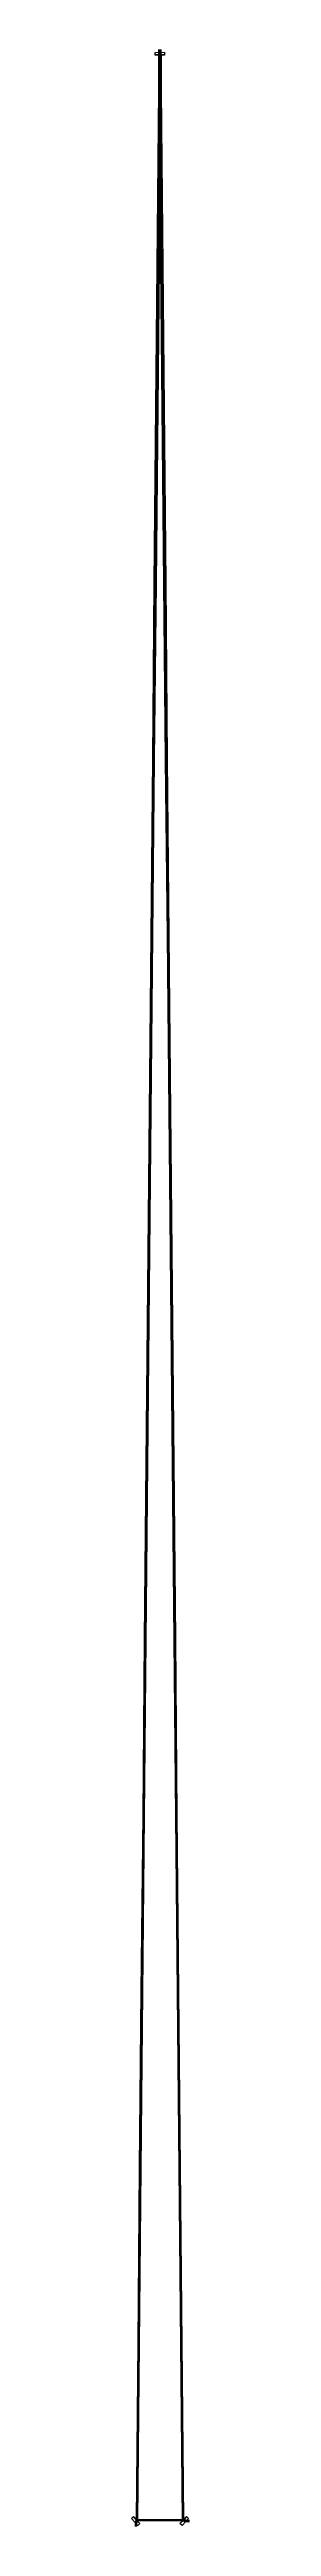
# Model space of a CAD drawing. Header units: millimetres. Extents: x -305 to 316, y -69 to 26459.
import ezdxf

# ---------------------------------------------------------------- set-up
doc = ezdxf.new("R2010")
doc.units = ezdxf.units.MM
for name, color, linetype in [('main_beam', 255, 'Continuous'), ('main_beam_width', 255, 'Continuous'), ('Mirrors', 255, 'Continuous'), ('text', 255, 'Continuous')]:
    doc.layers.add(name, color=color, linetype=linetype)

msp = doc.modelspace()

# ---------------------------------------------------------------- linework, layer by layer
at = {"layer": 'main_beam'}
for p, q in [((0, 26399), (-250, 0)), ((0, 26429), (0, 26459)), ((0, 26399), (0, 26429)), ((250, 0), (0, 26399)), ((-250, 0), (-260, -34)), ((-250, 0), (250, 0)), ((250, 0), (282, -9)), ((-260, -34), (-259, -69)), ((282, -9), (316, -10))]:
    msp.add_line(p, q, dxfattribs=at)
at = {"layer": 'main_beam_width'}
for points in [[(-13, 26399), (-31, 24514), (-48, 22628), (-65, 20743), (-82, 18858), (-100, 16973), (-117, 15088), (-134, 13203), (-152, 11318), (-169, 9433), (-186, 7548), (-204, 5662), (-222, 3777), (-239, 1892), (-257, 7)], [(13, 26399), (-5, 24513), (-24, 22626), (-42, 20740), (-61, 18854), (-79, 16968), (-97, 15082), (-116, 13196), (-134, 11310), (-152, 9424), (-171, 7537), (-189, 5651), (-207, 3765), (-225, 1879), (-243, -7)], [(-14, 26428), (-14, 26431), (-14, 26435), (-14, 26438), (-13, 26442), (-13, 26445), (-13, 26449), (-13, 26452), (-13, 26455), (-13, 26459)], [(-13, 26399), (-13, 26402), (-13, 26405), (-13, 26408), (-14, 26412), (-14, 26415), (-14, 26418), (-14, 26422), (-14, 26425), (-14, 26428)], [(243, -7), (225, 1879), (207, 3765), (189, 5651), (171, 7537), (152, 9424), (134, 11310), (116, 13196), (97, 15082), (79, 16968), (61, 18854), (42, 20740), (24, 22626), (5, 24513), (-13, 26399)], [(13, 26429), (13, 26432), (13, 26436), (13, 26439), (13, 26442), (13, 26445), (13, 26449), (13, 26452), (14, 26455), (14, 26458)], [(13, 26399), (13, 26402), (13, 26405), (13, 26409), (13, 26412), (13, 26416), (13, 26419), (13, 26422), (13, 26426), (13, 26429)], [(257, 7), (239, 1892), (222, 3777), (204, 5662), (186, 7548), (169, 9433), (152, 11318), (134, 13203), (117, 15088), (100, 16973), (82, 18858), (65, 20743), (48, 22628), (31, 24514), (13, 26399)], [(-257, 7), (-258, 3), (-259, 0), (-260, -4), (-261, -8), (-262, -11), (-264, -15), (-265, -19), (-266, -22), (-267, -26)], [(-257, 7), (-200, 7), (-143, 7), (-86, 7), (-29, 7), (29, 7), (86, 7), (143, 7), (200, 7), (257, 7)], [(257, 7), (261, 6), (264, 5), (268, 4), (271, 3), (275, 2), (278, 1), (282, 0), (285, -1), (289, -2)], [(-267, -26), (-267, -31), (-267, -36), (-266, -40), (-266, -45), (-266, -50), (-266, -55), (-266, -60), (-266, -64), (-266, -69)], [(-243, -7), (-244, -11), (-245, -15), (-246, -19), (-247, -22), (-248, -26), (-250, -30), (-251, -34), (-252, -38), (-253, -41)], [(-253, -41), (-253, -44), (-253, -47), (-253, -51), (-253, -54), (-252, -57), (-252, -60), (-252, -63), (-252, -66), (-252, -69)], [(-243, -7), (-189, -7), (-135, -7), (-81, -7), (-27, -7), (27, -7), (81, -7), (135, -7), (189, -7), (243, -7)], [(243, -7), (247, -8), (250, -9), (254, -10), (257, -11), (261, -12), (265, -13), (268, -14), (272, -15), (276, -16)], [(276, -16), (280, -17), (284, -17), (289, -17), (293, -17), (298, -17), (302, -17), (307, -17), (311, -18), (315, -18)], [(289, -2), (292, -2), (295, -2), (298, -2), (301, -2), (304, -2), (307, -2), (310, -2), (313, -3), (316, -3)]]:
    msp.add_lwpolyline(points, dxfattribs=at)
at = {"layer": 'Mirrors'}
for p, q in [((-50, 26426), (50, 26431)), ((-50, 26399), (-50, 26426)), ((50, 26402), (-50, 26402)), ((50, 26431), (50, 26399)), ((-305, 16), (-285, 36)), ((-238, -58), (-305, 16)), ((-287, 33), (-217, -38)), ((-285, 36), (-215, -36)), ((215, -36), (285, 36)), ((217, -38), (287, 33)), ((305, 16), (238, -58)), ((285, 36), (305, 16)), ((-215, -36), (-238, -58)), ((238, -58), (215, -36))]:
    msp.add_line(p, q, dxfattribs=at)
msp.add_lwpolyline([(50, 26399), (48, 26399), (47, 26399), (45, 26399), (43, 26399), (41, 26399), (40, 26399), (38, 26399), (36, 26399), (34, 26399), (33, 26399), (31, 26399), (29, 26399), (28, 26399), (26, 26399), (24, 26399), (22, 26399), (21, 26399), (19, 26399), (17, 26399), (16, 26399), (14, 26399), (12, 26399), (10, 26399), (9, 26399), (7, 26399), (5, 26399), (3, 26399), (2, 26399), (0, 26399), (0, 26399), (-2, 26399), (-3, 26399), (-5, 26399), (-7, 26399), (-9, 26399), (-10, 26399), (-12, 26399), (-14, 26399), (-16, 26399), (-17, 26399), (-19, 26399), (-21, 26399), (-22, 26399), (-24, 26399), (-26, 26399), (-28, 26399), (-29, 26399), (-31, 26399), (-33, 26399), (-34, 26399), (-36, 26399), (-38, 26399), (-40, 26399), (-41, 26399), (-43, 26399), (-45, 26399), (-47, 26399), (-48, 26399), (-50, 26399)], dxfattribs=at)

# ---------------------------------------------------------------- texts
at = {"layer": 'text'}
for s, p in [('MCe', (-11, 26410)), ('MCi', (-272, -14)), ('MCo', (249, -14))]:
    msp.add_text(s, height=7.5, dxfattribs=at).set_placement(p)

doc.saveas('drawing.dxf')
